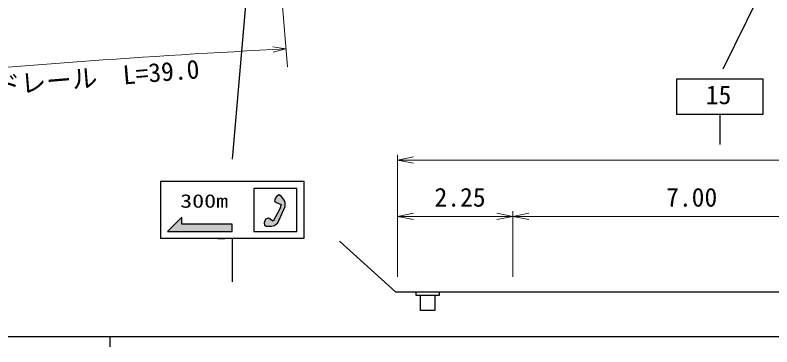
# Model space of a CAD drawing. Units: millimetres, scale not verified. Extents: x 40000 to 680000, y 20000 to 380000.
# Drawn here: x 158750 to 232536, y 204000 to 236377 of the extents above; entities that cross this region are included whole.
import ezdxf
from ezdxf.enums import TextEntityAlignment as Align

# ---------------------------------------------------------------- set-up
doc = ezdxf.new("R2010")
doc.units = ezdxf.units.MM
doc.header["$LTSCALE"] = 1000
for name, color, linetype, lineweight in [('M-BGD', 7, 'Continuous', 25), ('M-STR-HTXT', 7, 'Continuous', 13), ('M-STR-STRC', 7, 'Continuous', 25), ('M-TTL-BAND', 7, 'Continuous', 25)]:
    doc.layers.add(name, color=color, linetype=linetype, lineweight=lineweight)
doc.styles.add('ＭＳ ゴシック', font='')
doc.styles.get('ＭＳ ゴシック').set_extended_font_data('MS Gothic')

msp = doc.modelspace()

# ---------------------------------------------------------------- hatches: boundary and pattern name
at = {"layer": 'M-STR-STRC'}
for points in [[(183902, 216265), (183447, 216551), (183164, 216470), (183030, 216093), (183070, 215891), (183218, 215770), (183743, 215783), (184026, 215850), (184363, 216120), (185090, 217695), (185090, 218099), (184995, 218315), (184713, 218665), (184511, 218840), (184228, 218692), (184066, 218422), (184053, 218234), (184228, 218099), (184470, 218005), (184690, 217902), (184553, 217484)], [(173611, 215261), (175011, 216661), (175011, 215961), (179911, 215961), (179911, 215261)]]:
    msp.add_hatch(color=256, dxfattribs=at).paths.add_polyline_path(points)

# ---------------------------------------------------------------- linework, layer by layer
at = {"layer": 'M-BGD'}
for p, q in [((195846, 209358), (190365, 214310)), ((195846, 209358), (299982, 209358)), ((199689, 209025), (198279, 209025))]:
    msp.add_line(p, q, dxfattribs=at)
msp.add_lwpolyline([(200101, 209358), (200101, 209025), (199689, 209025), (199689, 207538), (198279, 207538), (198279, 209025), (197866, 209025), (197866, 209358)], dxfattribs=at)
at = {"layer": 'M-STR-HTXT'}
for p, q in [((183177, 256951), (185297, 231337)), ((185153, 233080), (183892, 233266)), ((185153, 233080), (183917, 232766)), ((196039, 210822), (196039, 222735)), ((196039, 222235), (197601, 222548)), ((196039, 222235), (299789, 222235)), ((196039, 222235), (197601, 221923)), ((196039, 216736), (197601, 217049)), ((207289, 216736), (205726, 217049)), ((207289, 210822), (207289, 217236)), ((207289, 216736), (208851, 217049)), ((196039, 216736), (207289, 216736)), ((196039, 216736), (197601, 216424)), ((207289, 216736), (205726, 216424)), ((207289, 216736), (208851, 216424)), ((207307, 216736), (242410, 216736))]:
    msp.add_line(p, q, dxfattribs=at)
for centre, start, end in [((233890, -718171), 85.21861, 99.4631), ((234413, -730738), 92.9258, 95.3468)]:
    msp.add_arc(centre, 965076, start, end, dxfattribs=at)
at = {"layer": 'M-STR-STRC'}
for p, q in [((185296, 285104), (179911, 222335)), ((253744, 283820), (227740, 231118)), ((223268, 230171), (231668, 230171)), ((223268, 226671), (223268, 230171)), ((231668, 230171), (231668, 226671)), ((231668, 226671), (223268, 226671)), ((227468, 226671), (227468, 223739)), ((172911, 220161), (186911, 220161)), ((172911, 220161), (172911, 214561)), ((186911, 220161), (186911, 214561)), ((186911, 214561), (172911, 214561)), ((178511, 214561), (179211, 214561)), ((179911, 214561), (179911, 210361))]:
    msp.add_line(p, q, dxfattribs=at)
for points in [[(186211, 219461), (182011, 219461), (182011, 215261), (186211, 215261)], [(183902, 216265), (183447, 216551), (183164, 216470), (183030, 216093), (183070, 215891), (183218, 215770), (183743, 215783), (184026, 215850), (184363, 216120), (185090, 217695), (185090, 218099), (184995, 218315), (184713, 218665), (184511, 218840), (184228, 218692), (184066, 218422), (184053, 218234), (184228, 218099), (184470, 218005), (184690, 217902), (184553, 217484)], [(179911, 215961), (175011, 215961), (175011, 216661), (173611, 215261), (179911, 215261)]]:
    msp.add_lwpolyline(points, close=True, dxfattribs=at)
at = {"layer": 'M-TTL-BAND'}
for p, q in [((40000, 205000), (579000, 205000)), ((168000, 205000), (168000, 204000))]:
    msp.add_line(p, q, dxfattribs=at)

# ---------------------------------------------------------------- texts
at = {"layer": 'M-STR-HTXT', "style": 'ＭＳ ゴシック'}
msp.add_text('ガードレール\u3000L=39.0', height=1833, rotation=4.732, dxfattribs=at).set_placement((164380, 228645), align=Align.BOTTOM_CENTER)
for s, p in [('2.25', (202134, 217136)), ('7.00', (224719, 217136))]:
    msp.add_text(s, height=1833, dxfattribs=at).set_placement(p, align=Align.BOTTOM_CENTER)
at = {"layer": 'M-STR-STRC', "style": 'ＭＳ ゴシック'}
msp.add_text('15', height=1833, dxfattribs=at).set_placement((226091, 227134), align=Align.BOTTOM_LEFT)
at = {"layer": 'M-STR-STRC', "style": 'ＭＳ ゴシック', "width": 1.3}
msp.add_text('300m', height=1320, dxfattribs=at).set_placement((177181, 218239), align=Align.MIDDLE_CENTER)

doc.saveas('drawing.dxf')
